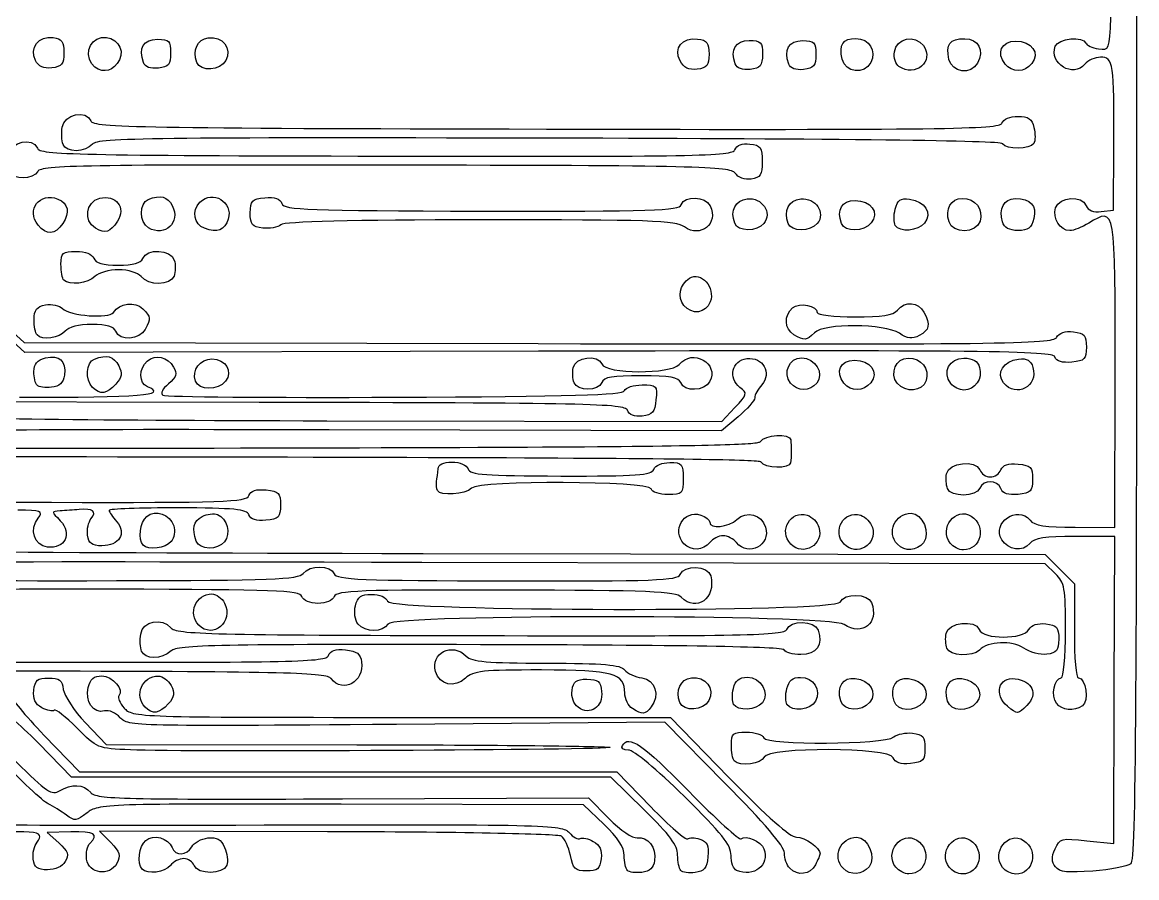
# Model space of a CAD drawing. Extents: x 25 to 242, y 39 to 365.
# Drawn here: x 170.3 to 222.9, y 252 to 292.4 of the extents above; entities that cross this region are included whole.
import ezdxf

# ---------------------------------------------------------------- set-up
doc = ezdxf.new("R2010")
doc.units = 0
doc.layers.add('Layer_1', color=7, linetype='CONTINUOUS')

msp = doc.modelspace()

# ---------------------------------------------------------------- linework, layer by layer
at = {"layer": 'Layer_1', "color": 7}
for points in [[(170.930267, 290.611953)], [(178.553511, 290.518063)], [(201.378055, 290.590733)], [(209.03315, 290.669453)], [(214.07652, 290.658733)], [(173.744399, 290.298383)], [(176.03718, 290.509033)], [(203.985874, 290.449583)], [(206.50756, 290.444583)], [(211.70879, 290.326623)], [(216.72678, 290.439563)], [(171.058473, 282.844903)], [(173.772754, 282.695163)], [(176.271803, 282.711063)], [(178.92121, 282.687863)], [(201.58228, 282.759023)], [(209.00038, 282.913923)], [(214.07779, 282.993113)], [(216.59948, 282.988133)], [(172.276604, 280.236973)], [(201.56105, 279.051143)], [(171.007686, 277.654163)], [(206.749373, 277.667243)], [(171.009914, 275.278213)], [(178.490945, 275.481043)], [(206.592994, 275.381623)], [(209.11469, 275.376703)], [(211.63636, 275.371683)], [(214.15805, 275.366693)], [(216.65683, 275.389783)], [(173.63374, 275.182043)], [(189.913827, 270.308613)], [(178.529915, 267.925763)], [(176.020157, 267.733883)], [(201.559594, 267.794593)], [(206.602969, 267.783843)], [(209.12465, 267.778843)], [(211.64634, 267.773863)], [(214.13455, 267.822843)], [(178.642183, 263.962973)], [(186.167673, 264.008833)], [(175.946302, 262.726673)], [(213.9813, 262.864373)], [(176.108403, 260.090783)], [(196.564248, 260.078483)], [(199.12922, 260.016023)], [(201.36478, 260.304623)], [(203.903138, 260.216313)], [(206.424826, 260.211293)], [(208.96388, 260.378723)], [(211.48557, 260.373723)], [(214.00725, 260.368723)], [(216.84354, 260.125363)], [(219.15432, 260.270073)], [(175.429636, 258.067363)], [(203.937276, 257.548473)], [(175.972455, 252.435663)], [(198.887396, 252.377063)], [(204.043728, 252.375093)], [(206.55527, 252.485613)], [(209.07696, 252.480623)], [(211.56517, 252.529613)], [(214.08686, 252.524613)], [(216.60855, 252.519613)]]:
    msp.add_lwpolyline(points, close=True, dxfattribs=at)
for points in [[(172.238304, 286.652513), (172.238346, 286.652393)], [(221.26619, 283.478743), (221.84542, 283.545843), (221.85922, 286.562333)], [(203.957006, 282.923843), (203.957006, 282.923963)], [(206.478691, 282.918843), (206.478691, 282.918963)], [(211.53849, 282.825663), (211.5388, 282.825663)], [(165.282455, 278.526123), (168.94114, 278.615823), (169.668871, 277.957283), (170.396605, 277.298743), (194.682187, 277.247143)], [(194.696028, 276.886283), (170.433832, 276.833183), (169.682881, 277.512743), (168.93193, 278.192283), (154.209819, 278.155583)], [(219.07568, 276.622423), (219.07568, 276.622673)], [(220.04001, 268.574853), (221.90722, 268.570853), (221.92052, 275.798633)], [(196.36843, 275.400963), (196.368433, 275.401183)], [(181.502119, 274.471213), (164.244375, 274.500913), (163.480805, 273.874983), (162.717235, 273.249043), (152.476059, 273.221043)], [(184.697072, 273.605093), (203.347864, 273.565493), (203.967131, 274.226573)], [(204.11483, 273.795013), (203.329398, 273.134593), (184.80557, 273.173993)], [(214.00481, 270.406823), (214.00478, 270.406453)], [(220.59124, 253.780893), (221.85735, 253.642483), (221.87995, 260.891213), (221.90255, 268.139933), (220.03701, 268.143933)], [(219.099, 266.383713), (218.61412, 266.853233), (189.177928, 266.915733)], [(189.240021, 267.342213), (218.61579, 267.290913), (219.30998, 266.597413), (220.00417, 265.903913), (219.99717, 263.683803)], [(188.217745, 259.603953), (200.922711, 259.604053), (203.670544, 256.777563)], [(173.292906, 259.350523), (174.267896, 258.320283), (186.116861, 258.309983)], [(203.47948, 256.518453), (200.652196, 259.375143), (187.978022, 259.272803)], [(171.345214, 258.754193), (173.009766, 257.028133), (185.698428, 257.027133), (198.387088, 257.026133), (199.994043, 255.379493)], [(199.682924, 255.239543), (198.102393, 256.786983), (185.368169, 256.787503), (172.633945, 256.788033), (171.086022, 258.371433)], [(185.43313, 255.757813), (197.04874, 255.802413), (198.010776, 254.830783)], [(197.781131, 254.557803), (196.820688, 255.479703), (185.366317, 255.504003)], [(184.725941, 254.207803), (173.965802, 254.234003), (174.488071, 253.695673)], [(172.611157, 254.192743), (171.485799, 254.164743), (172.031653, 253.675213)], [(201.409082, 252.371843), (201.409081, 252.372083)], [(219.10611, 252.544833), (219.10561, 252.544813)]]:
    msp.add_lwpolyline(points, dxfattribs=at)
for points in [[(222.9378, 294.627983), (222.9418, 259.955123), (222.8951, 252.885123), (222.66101, 252.695983)], [(221.1337, 291.163063), (221.64758, 291.089163), (221.66025, 291.120963), (221.72543, 292.649503)], [(170.930267, 290.611953), (170.629248, 291.192773), (171.092258, 291.795433), (171.763715, 291.696783)], [(171.763715, 291.696783), (172.177968, 291.635883), (172.276673, 291.496583), (172.275046, 290.974973)], [(173.744399, 290.298383), (173.213248, 290.698673), (173.412177, 291.600693), (174.051712, 291.691853)], [(174.051712, 291.691853), (174.696933, 291.783853), (175.182372, 291.181783), (174.898474, 290.641713)], [(176.03718, 290.509033), (175.787437, 291.182483), (176.04358, 291.613363), (176.692892, 291.611983)], [(176.692892, 291.611983), (177.250067, 291.610983), (177.320208, 291.538183), (177.31842, 290.964253)], [(178.553511, 290.518033), (178.339473, 291.095203), (178.578671, 291.606893), (179.097235, 291.681113)], [(179.097235, 291.681113), (179.758262, 291.775713), (180.225714, 291.171003), (179.92854, 290.605663)], [(201.378055, 290.590733), (201.061283, 291.201943), (201.469475, 291.711653), (202.204301, 291.622473)], [(202.204301, 291.622473), (202.653718, 291.567973), (202.747093, 291.445013), (202.745426, 290.910163)], [(209.03315, 290.669453), (208.86742, 291.355613), (209.06375, 291.651223), (209.68438, 291.649903)], [(209.68438, 291.649903), (210.30138, 291.648903), (210.6706, 291.058143), (210.38918, 290.522783)], [(211.50082, 291.024023), (211.59242, 291.673613), (212.47712, 291.859343), (212.8661, 291.310653)], [(214.07652, 290.658743), (213.90485, 291.369473), (214.11012, 291.640503), (214.81876, 291.639003)], [(214.81876, 291.639003), (215.47261, 291.638003), (215.75534, 291.093903), (215.41975, 290.483263)], [(219.09768, 291.279143), (219.23942, 291.654443), (220.41566, 291.780523), (220.53915, 291.433653)], [(203.985874, 290.449583), (203.736132, 291.123023), (203.992274, 291.553903), (204.641586, 291.552533)], [(204.641586, 291.552533), (205.198761, 291.551533), (205.268902, 291.478733), (205.267111, 290.904803)], [(206.50756, 290.444583), (206.257817, 291.118023), (206.51396, 291.548903), (207.163271, 291.547533)], [(207.163271, 291.547533), (207.720447, 291.546533), (207.790588, 291.473733), (207.788799, 290.899803)], [(212.8661, 291.310653), (213.39303, 290.567413), (212.50105, 289.808983), (211.70879, 290.326623)], [(216.72678, 290.439543), (216.29711, 290.973353), (216.55231, 291.527593), (217.22711, 291.526163)], [(217.22711, 291.526163), (217.98062, 291.524163), (218.39242, 290.954833), (217.99395, 290.465263)], [(220.4926, 290.433213), (219.94993, 289.766503), (218.79167, 290.468913), (219.09768, 291.279143)], [(220.53915, 291.433653), (220.57735, 291.326373), (220.84489, 291.204613), (221.1337, 291.163063)], [(171.709068, 290.262993), (171.322702, 290.218093), (171.077452, 290.327993), (170.930267, 290.611953)], [(172.275046, 290.974973), (172.273446, 290.433983), (172.181066, 290.317883), (171.709068, 290.262993)], [(174.898474, 290.641713), (174.623871, 290.119313), (174.163671, 289.982413), (173.744399, 290.298383)], [(177.31842, 290.964253), (177.31682, 290.418943), (177.22582, 290.307383), (176.737109, 290.250803)], [(179.92854, 290.605663), (179.678794, 290.130563), (178.719867, 290.069443), (178.553511, 290.518063)], [(202.179449, 290.198193), (201.777577, 290.151493), (201.547249, 290.264293), (201.378055, 290.590733)], [(202.745426, 290.910163), (202.743826, 290.369183), (202.651446, 290.253083), (202.179449, 290.198193)], [(205.267111, 290.904803), (205.265511, 290.359493), (205.174511, 290.247923), (204.6858, 290.191343)], [(207.788799, 290.899803), (207.787199, 290.354493), (207.696199, 290.242923), (207.207489, 290.186343)], [(210.38918, 290.522783), (210.07999, 289.934563), (209.18734, 290.031123), (209.03315, 290.669453)], [(211.70879, 290.326623), (211.55452, 290.427413), (211.46094, 290.741253), (211.50082, 291.024023)], [(215.41975, 290.483263), (215.11018, 289.919933), (214.22712, 290.035293), (214.07652, 290.658733)], [(221.2394, 290.765213), (220.97774, 290.765743), (220.64167, 290.616373), (220.4926, 290.433213)], [(221.85922, 286.562333), (221.87712, 290.496803), (221.83782, 290.763943), (221.2394, 290.765213)], [(176.737109, 290.250803), (176.367422, 290.208003), (176.114166, 290.301403), (176.03718, 290.509033)], [(204.6858, 290.191343), (204.316117, 290.148543), (204.06286, 290.241943), (203.985874, 290.449583)], [(207.207489, 290.186343), (206.837802, 290.143543), (206.584546, 290.236943), (206.50756, 290.444583)], [(217.99395, 290.465263), (217.64749, 290.039613), (217.05832, 290.027653), (216.72678, 290.439563)], [(172.194926, 287.460483), (172.281486, 288.072923), (173.345966, 288.305963), (173.549534, 287.757033)], [(216.57554, 287.651203), (216.64664, 287.839363), (216.9617, 287.973583), (217.33053, 287.972803)], [(217.33053, 287.972803), (217.82655, 287.971803), (217.99107, 287.857483), (218.09076, 287.444773)], [(172.238346, 286.652393), (172.175576, 286.821663), (172.156036, 287.185303), (172.194926, 287.460483)], [(173.549534, 287.757033), (173.662162, 287.453323), (175.838992, 287.414543), (195.064209, 287.373703)], [(195.064209, 287.373703), (213.88314, 287.333703), (216.46824, 287.366703), (216.57554, 287.651203)], [(218.09076, 287.444773), (218.16076, 287.155093), (218.15586, 286.815743), (218.07996, 286.690663)], [(169.669208, 286.173053), (169.755768, 286.785503), (170.820248, 287.018543), (171.023813, 286.469613)], [(195.181223, 286.942633), (176.512132, 286.982333), (173.85775, 286.947633), (173.62748, 286.665213)], [(216.60156, 286.681663), (216.51686, 286.823193), (209.14863, 286.912963), (195.181223, 286.942633)], [(171.023813, 286.469613), (171.136092, 286.166853), (172.8487, 286.128103), (187.495117, 286.096993)], [(173.62748, 286.665213), (173.294121, 286.255653), (172.388545, 286.247363), (172.238304, 286.652513)], [(187.495117, 286.096993), (202.141535, 286.065893), (203.854361, 286.097263), (203.968526, 286.399623)], [(203.968526, 286.399623), (204.051616, 286.619633), (204.297308, 286.712803), (204.674805, 286.667463)], [(204.674805, 286.667463), (205.183646, 286.606363), (205.253391, 286.506703), (205.251324, 285.843813)], [(218.07996, 286.690663), (217.90483, 286.401973), (216.77317, 286.395003), (216.60156, 286.681663)], [(205.251324, 285.843813), (205.249224, 285.207943), (205.168404, 285.078203), (204.735162, 285.016453)], [(171.046525, 285.376613), (170.821521, 284.967193), (169.863245, 284.958823), (169.712626, 285.365013)], [(187.473687, 285.671423), (173.279368, 285.694823), (171.200918, 285.657523), (171.046525, 285.376613)], [(203.972723, 285.293903), (203.746835, 285.612523), (202.237653, 285.647063), (187.473687, 285.671423)], [(204.735162, 285.016453), (204.434108, 284.973553), (204.1184, 285.088453), (203.972723, 285.293903)], [(171.058473, 282.844873), (170.476363, 283.555203), (171.133313, 284.412313), (171.997519, 284.070033)], [(173.967453, 284.105283), (174.733544, 284.300643), (175.22496, 283.666813), (174.80596, 283.023763)], [(176.263318, 284.049673), (176.840861, 284.275403), (177.170574, 284.191643), (177.392869, 283.762733)], [(178.704392, 283.916653), (179.295299, 284.519343), (180.286857, 283.929753), (180.03518, 283.125303)], [(201.433336, 283.803783), (201.601385, 284.248743), (202.562519, 284.208613), (202.792368, 283.747083)], [(219.11077, 283.649013), (219.28017, 284.190463), (220.37008, 284.266013), (220.56159, 283.749573)], [(171.997519, 284.070033), (172.486818, 283.876233), (172.573596, 283.432373), (172.222161, 282.921003)], [(173.772754, 282.695163), (173.182527, 283.048923), (173.305061, 283.936363), (173.967453, 284.105283)], [(176.271818, 282.711063), (175.832287, 282.964653), (175.82649, 283.878933), (176.263318, 284.049673)], [(177.392869, 283.762733), (177.806021, 282.965553), (177.053792, 282.259883), (176.271803, 282.711063)], [(178.92121, 282.687863), (178.409022, 282.884403), (178.299712, 283.503903), (178.704392, 283.916653)], [(181.077434, 283.416093), (181.079334, 283.988143), (181.158184, 284.070093), (181.764065, 284.128653)], [(181.764065, 284.128653), (182.235566, 284.174253), (182.487603, 284.089853), (182.573733, 283.857603)], [(182.573733, 283.857603), (182.68456, 283.558753), (183.757747, 283.518133), (192.005081, 283.500613)], [(192.005081, 283.500613), (200.083485, 283.483413), (201.327463, 283.523413), (201.433336, 283.803783)], [(202.792368, 283.747083), (203.207983, 282.912453), (202.345389, 282.208133), (201.58228, 282.759023)], [(203.957006, 282.923963), (203.73211, 283.530403), (203.979916, 284.012823), (204.55053, 284.079393)], [(204.55053, 284.079393), (205.245855, 284.160493), (205.745594, 283.422903), (205.336133, 282.919843)], [(206.478691, 282.918963), (206.253798, 283.525403), (206.501601, 284.007823), (207.072215, 284.074393)], [(207.072215, 284.074393), (207.76754, 284.155493), (208.26728, 283.417903), (207.857821, 282.914843)], [(209.00038, 282.913963), (208.75945, 283.563633), (209.01748, 284.003833), (209.63854, 284.002523)], [(209.63854, 284.002523), (210.39205, 284.000523), (210.80385, 283.431193), (210.40538, 282.941623)], [(211.5358, 283.593383), (211.6424, 284.023163), (211.78154, 284.119123), (212.21882, 284.064483)], [(212.21882, 284.064483), (212.93998, 283.974383), (213.30204, 283.397343), (212.92676, 282.936263)], [(214.07779, 282.993133), (213.89034, 283.605253), (214.16849, 284.100623), (214.69902, 284.099493)], [(214.69902, 284.099493), (215.31679, 284.098493), (215.71777, 283.590223), (215.54271, 283.030713)], [(216.59948, 282.988133), (216.41506, 283.590383), (216.68758, 284.096033), (217.1939, 284.091253)], [(217.1939, 284.091253), (217.94175, 284.084253), (218.24024, 283.767983), (218.08601, 283.146183)], [(220.56159, 283.749573), (220.64329, 283.529223), (220.88841, 283.435013), (221.26619, 283.478743)], [(221.92052, 275.798633), (221.93522, 283.748683), (221.94512, 283.693373), (220.68448, 282.934153)], [(181.665796, 282.698993), (181.164908, 282.758993), (181.075725, 282.867673), (181.077434, 283.416093)], [(211.5388, 282.825663), (211.4637, 282.951063), (211.4625, 283.296533), (211.5358, 283.593383)], [(219.78691, 282.580593), (219.31765, 282.581593), (218.95574, 283.153483), (219.11077, 283.649013)], [(172.222161, 282.921003), (171.841709, 282.367403), (171.469697, 282.343073), (171.058473, 282.844903)], [(174.80596, 283.023763), (174.45471, 282.484693), (174.238585, 282.415963), (173.772754, 282.695163)], [(180.03518, 283.125303), (179.868664, 282.593073), (179.522489, 282.457143), (178.92121, 282.687863)], [(182.524282, 282.855283), (182.376822, 282.730453), (181.990506, 282.660123), (181.665796, 282.698993)], [(191.954254, 283.088873), (185.867623, 283.084873), (182.702394, 283.006073), (182.524282, 282.855283)], [(201.58228, 282.758963), (201.176193, 283.052123), (199.935425, 283.094633), (191.954254, 283.088873)], [(205.336133, 282.919843), (205.010682, 282.520003), (204.10581, 282.522703), (203.957006, 282.923843)], [(207.857821, 282.914843), (207.532371, 282.515003), (206.627496, 282.517703), (206.478691, 282.918843)], [(210.40538, 282.941623), (210.05888, 282.515933), (209.15459, 282.498123), (209.00038, 282.913923)], [(212.92676, 282.936263), (212.61272, 282.550433), (211.74472, 282.481293), (211.53849, 282.825663)], [(215.54271, 283.030713), (215.35883, 282.442953), (214.25495, 282.414633), (214.07779, 282.993113)], [(217.33448, 282.585993), (216.92224, 282.586793), (216.68213, 282.718253), (216.59948, 282.988133)], [(218.08601, 283.146183), (217.97579, 282.701823), (217.81902, 282.584963), (217.33448, 282.585993)], [(220.68448, 282.934153), (220.36109, 282.739333), (219.95717, 282.580233), (219.78691, 282.580593)], [(172.138849, 280.991413), (172.140449, 281.541793), (172.210949, 281.601743), (172.853761, 281.600373)], [(172.853761, 281.600373), (173.293694, 281.599373), (173.612708, 281.474983), (173.68672, 281.275403)], [(175.998268, 281.270493), (176.179653, 281.750763), (177.336091, 281.688273), (177.488692, 281.189993)], [(173.68672, 281.275403), (173.77087, 281.048483), (174.115503, 280.951303), (174.841486, 280.949753)], [(174.841486, 280.949753), (175.567468, 280.947753), (175.912702, 281.043953), (175.998268, 281.270493)], [(177.488692, 281.189993), (177.556202, 280.969533), (177.551402, 280.630183), (177.478032, 280.435893)], [(172.276591, 280.236983), (172.199781, 280.316183), (172.137801, 280.655643), (172.138849, 280.991413)], [(174.859183, 280.734243), (174.419282, 280.735243), (173.917063, 280.590803), (173.743144, 280.413413)], [(175.919599, 280.408793), (175.771488, 280.592803), (175.313777, 280.733273), (174.859183, 280.734243)], [(201.816406, 280.327653), (202.358546, 280.675863), (203.056139, 279.891053), (202.80056, 279.220453)], [(173.743144, 280.413413), (173.420501, 280.084343), (172.52877, 279.977053), (172.276604, 280.236973)], [(177.478032, 280.435893), (177.309132, 279.988683), (176.272278, 279.970693), (175.919599, 280.408793)], [(201.56105, 279.051143), (201.236342, 279.454543), (201.351235, 280.028883), (201.816406, 280.327653)], [(170.869865, 278.383443), (170.871165, 278.840173), (170.989814, 278.991693), (171.409231, 279.072963)], [(171.409231, 279.072963), (171.704882, 279.130263), (172.068086, 279.052063), (172.216353, 278.899253)], [(174.614431, 278.722383), (174.889764, 279.160223), (175.647571, 279.253333), (175.997786, 278.892353)], [(202.80056, 279.220453), (202.591195, 278.671123), (201.938678, 278.581993), (201.56105, 279.051143)], [(206.690701, 278.934313), (207.015887, 279.209613), (207.856921, 279.048013), (207.855871, 278.710443)], [(211.63878, 278.824653), (212.00467, 279.274193), (212.63413, 279.225863), (212.89193, 278.728453)], [(172.216353, 278.899253), (172.554951, 278.550243), (174.419695, 278.412713), (174.614431, 278.722383)], [(175.997786, 278.892353), (176.394847, 278.483073), (176.398106, 278.455823), (176.114563, 277.916413)], [(206.749371, 277.667243), (206.3035, 277.934963), (206.273578, 278.581193), (206.690701, 278.934313)], [(207.855871, 278.710443), (207.855606, 278.599923), (208.64745, 278.507813), (209.61571, 278.505753)], [(209.61571, 278.505753), (210.9242, 278.502753), (211.44359, 278.584853), (211.63878, 278.824653)], [(212.89193, 278.728453), (213.20585, 278.122783), (213.16046, 277.896423), (212.67166, 277.629703)], [(171.007686, 277.654143), (170.930876, 277.733343), (170.868862, 278.061493), (170.869865, 278.383443)], [(173.604236, 278.151403), (172.969493, 278.152403), (172.505411, 278.035173), (172.339136, 277.830883)], [(174.726675, 277.825813), (174.643245, 278.050783), (174.301484, 278.149913), (173.604236, 278.151403)], [(176.114563, 277.916413), (175.853879, 277.420503), (174.90007, 277.358223), (174.726675, 277.825813)], [(211.73374, 277.731843), (211.04647, 278.196013), (208.166277, 278.213113), (207.7178, 277.755643)], [(172.339136, 277.830883), (172.071259, 277.501773), (171.259993, 277.394093), (171.007686, 277.654163)], [(194.682187, 277.247143), (216.61207, 277.200543), (218.98593, 277.228543), (219.15491, 277.536083)], [(207.7178, 277.755643), (207.3494, 277.379893), (207.243942, 277.370263), (206.749373, 277.667243)], [(212.67166, 277.629703), (212.33389, 277.445373), (212.12408, 277.468223), (211.73374, 277.731843)], [(219.15491, 277.536083), (219.27599, 277.756413), (219.55813, 277.850883), (219.95422, 277.803713)], [(219.95422, 277.803713), (220.47886, 277.741213), (220.5661, 277.638393), (220.56438, 277.084433)], [(219.07568, 276.622673), (218.973, 276.899533), (215.90396, 276.932713), (194.696028, 276.886283)], [(201.33383, 276.265073), (201.96228, 277.037183), (203.246833, 276.308773), (202.774018, 275.448453)], [(220.56438, 277.084433), (220.56238, 276.512373), (220.48368, 276.430433), (219.87774, 276.371863)], [(170.862203, 275.930733), (170.863303, 276.286713), (171.018595, 276.468863), (171.404932, 276.567383)], [(171.404932, 276.567383), (172.065253, 276.735783), (172.393799, 276.438413), (172.297919, 275.759133)], [(173.633742, 275.182043), (173.274623, 275.552203), (173.325902, 276.362933), (173.718132, 276.516243)], [(173.718132, 276.516243), (174.305287, 276.745733), (174.626563, 276.655953), (174.865079, 276.195733)], [(176.218581, 275.209263), (175.817261, 275.368213), (175.813536, 276.078013), (176.212281, 276.415563)], [(176.212281, 276.415563), (176.611445, 276.753483), (177.169234, 276.629683), (177.459842, 276.138673)], [(178.490945, 275.481083), (178.303987, 275.985223), (178.708448, 276.528663), (179.269743, 276.527463)], [(179.269743, 276.527463), (179.915625, 276.526463), (180.281483, 275.921423), (179.911482, 275.466843)], [(196.326473, 276.101533), (196.422693, 276.612693), (197.504371, 276.761113), (197.680092, 276.287273)], [(204.202706, 275.178183), (203.623194, 275.616993), (203.822089, 276.456823), (204.524876, 276.538553)], [(204.524876, 276.538553), (205.288302, 276.627353), (205.729053, 275.861053), (205.234869, 275.304173)], [(206.592994, 275.381683), (206.209766, 275.857793), (206.527524, 276.577223), (207.120467, 276.575963)], [(207.120467, 276.575963), (207.757534, 276.574963), (208.201952, 275.827303), (207.834308, 275.375623)], [(209.11469, 275.376683), (208.68502, 275.910483), (208.94022, 276.464733), (209.61503, 276.463293)], [(209.61503, 276.463293), (210.36853, 276.461293), (210.78034, 275.891973), (210.38186, 275.402403)], [(211.63636, 275.371683), (211.26, 275.839273), (211.57036, 276.567223), (212.1455, 276.566003)], [(212.1455, 276.566003), (212.77071, 276.565003), (213.17342, 276.059483), (212.99751, 275.497203)], [(214.15805, 275.366683), (213.7405, 275.885443), (214.09515, 276.562223), (214.78383, 276.560753)], [(214.78383, 276.560753), (215.20607, 276.559963), (215.42632, 276.427583), (215.52114, 276.117923)], [(216.65683, 275.389783), (216.28661, 275.849753), (216.64883, 276.427683), (217.36108, 276.513943)], [(217.36108, 276.513943), (217.75718, 276.561943), (217.93678, 276.458843), (218.039, 276.125103)], [(219.87774, 276.371863), (219.42271, 276.327863), (219.15374, 276.411863), (219.07568, 276.622423)], [(171.009914, 275.278243), (170.927814, 275.362843), (170.861348, 275.656483), (170.862203, 275.930733)], [(174.865079, 276.195733), (175.05087, 275.837263), (175.023983, 275.663023), (174.732147, 275.334153)], [(177.459842, 276.138673), (177.647593, 275.821443), (177.600931, 275.671933), (177.2127, 275.346773)], [(196.368433, 275.401183), (196.305033, 275.572153), (196.286143, 275.887313), (196.326473, 276.101533)], [(197.680092, 276.287273), (197.856951, 275.810363), (200.948434, 275.791583), (201.33383, 276.265073)], [(215.52114, 276.117923), (215.68064, 275.597093), (215.30057, 275.051403), (214.77913, 275.052513)], [(218.039, 276.125103), (218.31101, 275.236813), (217.23903, 274.666503), (216.65683, 275.389783)], [(171.69259, 275.187013), (171.399209, 275.152613), (171.092007, 275.194013), (171.009914, 275.278213)], [(172.297919, 275.759133), (172.246979, 275.398213), (172.070457, 275.231373), (171.69259, 275.187013)], [(174.732147, 275.334153), (174.310576, 274.859103), (173.990105, 274.814713), (173.63374, 275.182043)], [(177.2127, 275.346773), (176.929799, 275.109833), (176.822326, 274.889743), (176.949849, 274.808503)], [(179.911482, 275.466843), (179.54931, 275.021883), (178.65792, 275.030813), (178.490945, 275.481043)], [(197.682759, 275.410963), (197.526967, 274.998453), (196.520559, 274.990953), (196.36843, 275.400963)], [(199.545955, 275.730203), (198.192051, 275.733203), (197.777596, 275.662103), (197.682759, 275.410963)], [(198.752466, 275.029633), (198.808376, 275.177643), (199.180964, 275.298053), (199.580442, 275.297203)], [(201.407134, 275.403053), (201.313864, 275.654553), (200.899862, 275.727323), (199.545955, 275.730203)], [(199.580442, 275.297203), (200.273296, 275.295203), (200.303631, 275.263403), (200.238734, 274.595543)], [(202.774018, 275.448453), (202.523272, 274.992183), (201.571227, 274.960563), (201.407134, 275.403053)], [(205.234869, 275.304173), (205.051651, 275.097713), (204.901407, 274.822273), (204.900999, 274.692103)], [(207.834308, 275.375623), (207.510947, 274.978343), (206.915312, 274.981253), (206.592994, 275.381623)], [(210.38186, 275.402403), (210.03541, 274.976753), (209.44623, 274.964793), (209.11469, 275.376703)], [(212.99751, 275.497203), (212.83477, 274.977053), (212.01487, 274.901453), (211.63636, 275.371683)], [(214.77913, 275.052513), (214.57628, 275.053043), (214.29679, 275.194323), (214.15805, 275.366693)], [(170.186952, 274.713223), (175.914681, 274.701023), (177.228834, 274.809123), (176.218581, 275.209263)], [(176.949849, 274.808503), (177.068502, 274.732903), (181.999761, 274.691183), (187.908201, 274.715803)], [(187.908201, 274.715803), (196.259242, 274.750603), (198.673443, 274.820433), (198.752466, 275.029633)], [(203.967131, 274.226573), (204.554581, 274.853693), (204.566685, 274.902583), (204.202706, 275.178183)], [(198.885991, 274.101393), (198.772527, 274.407353), (197.027811, 274.444473), (181.502119, 274.471213)], [(200.238734, 274.595543), (200.182004, 274.011773), (200.074433, 273.884283), (199.591404, 273.828363)], [(204.900999, 274.692103), (204.90047, 274.561933), (204.546818, 274.158243), (204.11483, 273.795013)], [(165.917075, 273.860453), (166.001675, 273.719243), (172.489885, 273.631023), (184.697072, 273.605093)], [(199.591404, 273.828363), (199.21228, 273.784463), (198.968533, 273.878863), (198.885991, 274.101393)], [(184.80557, 273.173993), (168.596306, 273.208393), (166.248925, 273.172993), (166.019135, 272.890703)], [(157.716995, 272.292153), (197.313482, 272.322553), (205.02651, 272.376153), (205.168006, 272.621903)], [(205.168006, 272.621903), (205.361914, 272.958613), (206.563985, 273.021673), (206.602524, 272.697103)], [(206.602524, 272.697103), (206.616624, 272.578563), (206.627664, 272.336143), (206.627104, 272.158383)], [(206.627104, 272.158383), (206.626575, 271.980623), (206.613984, 271.738253), (206.599154, 271.619783)], [(205.185673, 271.658283), (205.071381, 271.849123), (189.762174, 271.908763), (141.553579, 271.906173)], [(189.944513, 271.332053), (189.962243, 271.542293), (190.194338, 271.654713), (190.608805, 271.653833)], [(190.608805, 271.653833), (190.98119, 271.653043), (191.295653, 271.518113), (191.365773, 271.329033)], [(200.133522, 271.310403), (200.204822, 271.499183), (200.520118, 271.632783), (200.892502, 271.631993)], [(200.892502, 271.631993), (201.480428, 271.630993), (201.529338, 271.572493), (201.52717, 270.876513)], [(206.599154, 271.619783), (206.561564, 271.319193), (205.369297, 271.351693), (205.185673, 271.658283)], [(213.96278, 271.106803), (214.06058, 271.626663), (215.34626, 271.778423), (215.52687, 271.291433)], [(216.5297, 271.289303), (216.6173, 271.521183), (216.86986, 271.604483), (217.34106, 271.556903)], [(189.876503, 270.739663), (189.898913, 270.887753), (189.929513, 271.154323), (189.944513, 271.332053)], [(191.365773, 271.329033), (191.46694, 271.056223), (192.153233, 271.004163), (195.74864, 270.996523)], [(195.74864, 270.996523), (199.344045, 270.988523), (200.030652, 271.038023), (200.133522, 271.310403)], [(214.00478, 270.406453), (213.94138, 270.577423), (213.92248, 270.892583), (213.96278, 271.106803)], [(215.52687, 271.291433), (215.59567, 271.105953), (215.82082, 270.953843), (216.02724, 270.953403)], [(216.02724, 270.953403), (216.23366, 270.952873), (216.45978, 271.104123), (216.5297, 271.289303)], [(217.34106, 271.556903), (217.94658, 271.495803), (218.02502, 271.413493), (218.02324, 270.841433)], [(189.913833, 270.308653), (189.870903, 270.397653), (189.854103, 270.591583), (189.876503, 270.739663)], [(200.005503, 270.384493), (199.882178, 270.767783), (191.901212, 270.800293), (191.527408, 270.418993)], [(201.52717, 270.876513), (201.52507, 270.161803), (201.48729, 270.122473), (200.806836, 270.123913)], [(216.52693, 270.399923), (216.36762, 270.829523), (215.68961, 270.840313), (215.52929, 270.415823)], [(218.02324, 270.841433), (218.02124, 270.269383), (217.94254, 270.187433), (217.3366, 270.128873)], [(171.686769, 269.754093), (179.835851, 269.736793), (180.89924, 269.772993), (181.0119, 270.071243)], [(181.0119, 270.071243), (181.09948, 270.303133), (181.352035, 270.386433), (181.823247, 270.338853)], [(181.823247, 270.338853), (182.428757, 270.277753), (182.507208, 270.195433), (182.505422, 269.623383)], [(191.527408, 270.418993), (191.237709, 270.123513), (190.042605, 270.041763), (189.913827, 270.308613)], [(200.806836, 270.123913), (200.411948, 270.124713), (200.051348, 270.242023), (200.005503, 270.384493)], [(215.52929, 270.415823), (215.37105, 269.996863), (214.15947, 269.989433), (214.00481, 270.406823)], [(217.3366, 270.128873), (216.86511, 270.083273), (216.61306, 270.167673), (216.52693, 270.399923)], [(162.236585, 269.463763), (162.449125, 269.724893), (163.935595, 269.770553), (171.686769, 269.754093)], [(173.566485, 268.988643), (173.844366, 269.330053), (173.655985, 269.470853), (172.99585, 269.415153)], [(177.655957, 269.491943), (175.873197, 269.496943), (174.414395, 269.442743), (174.414176, 269.372073)], [(181.01576, 269.163973), (180.9183, 269.426793), (180.323658, 269.484833), (177.655957, 269.491943)], [(182.505422, 269.623383), (182.503522, 269.051323), (182.424682, 268.969373), (181.818794, 268.910813)], [(214.13455, 267.822843), (213.57847, 268.513693), (214.40168, 269.571373), (215.12832, 269.099673)], [(216.56599, 267.989703), (216.08267, 268.785343), (217.31954, 269.638933), (217.90386, 268.912993)], [(171.06041, 269.013103), (171.316201, 269.327363), (171.184537, 269.378043), (170.106317, 269.380333)], [(171.505217, 267.640723), (170.870656, 267.717223), (170.624313, 268.477313), (171.06041, 269.013103)], [(172.102543, 269.349153), (171.683578, 269.323153), (171.683588, 269.321653), (172.105943, 268.886353)], [(172.99585, 269.415153), (172.735733, 269.393153), (172.333744, 269.363553), (172.102543, 269.349153)], [(173.396215, 268.200203), (173.359305, 268.473443), (173.435925, 268.828243), (173.566485, 268.988643)], [(174.414176, 269.372073), (174.413956, 269.301373), (174.574714, 269.060233), (174.771419, 268.836163)], [(176.020157, 267.733883), (175.771229, 267.990463), (175.875247, 268.823583), (176.189416, 269.089553)], [(176.189416, 269.089553), (176.593012, 269.431223), (177.299968, 269.183953), (177.465573, 268.643133)], [(178.529915, 267.925723), (178.310406, 268.517643), (178.392467, 268.855803), (178.811035, 269.084213)], [(178.811035, 269.084213), (179.034198, 269.205983), (179.361704, 269.248223), (179.538824, 269.178113)], [(179.538824, 269.178113), (179.985324, 269.001263), (180.170914, 268.270943), (179.864891, 267.894963)], [(181.818794, 268.910813), (181.361539, 268.866613), (181.094857, 268.950713), (181.01576, 269.163973)], [(201.559594, 267.794543), (200.96393, 268.408523), (201.551594, 269.416093), (202.352286, 269.153573)], [(202.352286, 269.153573), (202.58875, 269.076073), (202.781936, 268.922173), (202.781592, 268.811663)], [(202.781592, 268.811663), (202.780492, 268.484913), (203.662908, 268.580533), (204.063805, 268.950603)], [(204.063805, 268.950603), (204.520886, 269.372543), (205.231861, 269.179413), (205.414267, 268.583763)], [(206.602969, 267.783843), (206.012011, 268.392973), (206.593369, 269.405943), (207.384924, 269.146393)], [(207.384924, 269.146393), (207.615479, 269.070793), (207.863441, 268.815213), (207.935955, 268.578423)], [(209.12465, 267.778843), (208.5337, 268.387973), (209.11465, 269.400933), (209.90661, 269.141393)], [(209.90661, 269.141393), (210.13716, 269.065793), (210.38513, 268.810203), (210.45764, 268.573413)], [(211.64634, 267.773843), (211.11582, 268.320673), (211.51714, 269.239283), (212.28583, 269.237643)], [(212.28583, 269.237643), (212.82347, 269.236643), (213.22514, 268.277913), (212.87055, 267.842263)], [(215.12832, 269.099673), (215.85443, 268.628333), (215.59172, 267.506903), (214.75562, 267.508673)], [(172.105943, 268.886353), (172.687259, 268.287153), (172.327661, 267.541523), (171.505217, 267.640723)], [(174.771419, 268.836163), (175.253535, 268.286973), (174.891156, 267.700363), (174.070852, 267.702103)], [(177.465573, 268.643133), (177.538083, 268.406343), (177.483013, 268.072063), (177.343203, 267.900283)], [(205.414267, 268.583763), (205.675863, 267.729503), (204.599528, 267.158103), (204.039455, 267.853913)], [(207.935955, 268.578423), (208.184912, 267.765433), (207.193926, 267.174713), (206.602969, 267.783843)], [(210.45764, 268.573413), (210.7066, 267.760423), (209.71561, 267.169713), (209.12465, 267.778843)], [(217.90386, 268.912993), (218.10974, 268.657203), (218.61079, 268.577893), (220.04001, 268.574853)], [(174.070852, 267.702103), (173.596486, 267.703103), (173.448621, 267.812283), (173.396215, 268.200203)], [(177.343203, 267.900283), (177.082155, 267.579553), (176.269082, 267.477293), (176.020157, 267.733883)], [(179.864891, 267.894963), (179.526336, 267.479023), (178.688419, 267.498353), (178.529915, 267.925763)], [(203.410043, 268.178443), (203.207192, 268.178973), (202.923048, 268.034043), (202.778612, 267.856593)], [(204.039455, 267.853913), (203.89613, 268.031973), (203.612891, 268.178013), (203.410043, 268.178443)], [(217.90044, 267.814873), (217.56212, 267.399233), (216.86958, 267.489973), (216.56599, 267.989703)], [(220.03701, 268.143933), (218.6093, 268.146933), (218.10787, 268.069733), (217.90044, 267.814873)], [(159.584475, 267.632873), (159.786355, 267.460203), (168.043337, 267.379273), (189.240021, 267.342213)], [(202.778612, 267.856593), (202.462398, 267.468093), (201.903883, 267.439663), (201.559594, 267.794593)], [(212.87055, 267.842263), (212.54969, 267.448073), (211.9926, 267.416933), (211.64634, 267.773863)], [(214.75562, 267.508673), (214.55277, 267.509203), (214.27328, 267.650483), (214.13455, 267.822843)], [(189.177928, 266.915733), (163.206285, 266.970933), (159.727385, 266.940233), (159.619775, 266.655333)], [(165.927705, 266.414253), (166.173615, 266.067393), (166.841575, 266.040353), (174.764328, 266.056583)], [(174.764328, 266.056583), (182.051876, 266.071483), (183.370006, 266.121783), (183.569229, 266.392073)], [(183.569229, 266.392073), (183.87422, 266.805933), (184.891722, 266.800483), (185.046109, 266.384073)], [(185.046109, 266.384073), (185.149842, 266.104353), (186.25385, 266.058313), (193.211507, 266.043533)], [(193.211507, 266.043533), (200.169161, 266.028733), (201.273442, 266.070133), (201.378918, 266.349383)], [(201.378918, 266.349383), (201.556795, 266.820363), (202.700928, 266.768883), (202.822917, 266.284383)], [(219.57698, 263.689383), (219.58298, 265.736363), (219.54518, 265.951723), (219.099, 266.383713)], [(202.822917, 266.284383), (203.087807, 265.232353), (202.142141, 264.542663), (201.434659, 265.271903)], [(174.717793, 265.651863), (167.199765, 265.667863), (166.025655, 265.627163), (165.919965, 265.347353)], [(183.513612, 265.309973), (183.409669, 265.590263), (182.235825, 265.635883), (174.717793, 265.651863)], [(178.642183, 263.962973), (178.116046, 264.505293), (178.511823, 265.428413), (179.26978, 265.426803)], [(179.26978, 265.426803), (179.473753, 265.426273), (179.741252, 265.231883), (179.864222, 264.994613)], [(184.277172, 264.985153), (183.898926, 264.985953), (183.584107, 265.119883), (183.513612, 265.309973)], [(185.042749, 265.306723), (184.971069, 265.116933), (184.65542, 264.984353), (184.277172, 264.985153)], [(193.142585, 265.612723), (186.245, 265.627323), (185.148201, 265.585923), (185.042749, 265.306723)], [(186.043559, 264.870993), (186.149762, 265.299163), (186.309971, 265.411893), (186.810803, 265.410833)], [(186.810803, 265.410833), (187.182003, 265.410033), (187.49385, 265.274563), (187.564787, 265.083273)], [(201.434659, 265.271903), (201.1664, 265.548413), (199.953836, 265.598253), (193.142585, 265.612723)], [(208.9425, 265.047373), (209.10511, 265.477933), (210.25556, 265.456483), (210.41747, 265.019873)], [(179.864222, 264.994613), (180.315535, 264.123803), (179.30983, 263.274783), (178.642183, 263.962973)], [(186.167673, 264.008873), (186.019505, 264.192953), (185.966576, 264.560603), (186.043559, 264.870993)], [(187.564787, 265.083273), (187.744955, 264.597443), (208.75924, 264.562143), (208.9425, 265.047373)], [(210.41747, 265.019873), (210.77933, 264.044103), (209.99548, 263.419063), (209.12393, 263.988413)], [(175.902884, 263.534733), (175.989104, 264.144773), (176.920857, 264.335973), (177.330054, 263.827603)], [(209.12393, 263.988413), (208.40001, 264.461313), (187.840936, 264.480263), (187.581549, 264.008313)], [(213.93927, 263.564783), (214.03707, 264.084643), (215.32275, 264.236403), (215.50336, 263.749413)], [(177.330054, 263.827603), (177.568592, 263.531253), (179.241936, 263.489443), (191.945846, 263.462463)], [(187.581549, 264.008313), (187.353629, 263.593573), (186.501696, 263.593943), (186.167673, 264.008833)], [(191.945846, 263.462463), (204.504363, 263.435763), (206.307461, 263.472463), (206.414226, 263.754923)], [(206.414226, 263.754923), (206.582416, 264.200253), (207.728512, 264.174353), (207.896478, 263.721423)], [(207.896478, 263.721423), (208.152319, 263.031523), (207.820608, 262.566873), (207.073383, 262.568463)], [(215.50336, 263.749413), (215.67974, 263.273743), (217.5898, 263.272913), (217.85111, 263.748413)], [(217.85111, 263.748413), (217.97218, 263.968753), (218.25432, 264.063213), (218.65042, 264.016053)], [(218.65042, 264.016053), (219.17505, 263.953553), (219.2623, 263.850733), (219.26057, 263.296763)], [(219.37406, 261.464993), (219.48262, 261.464763), (219.57313, 262.456993), (219.57698, 263.689383)], [(219.99717, 263.683803), (219.99317, 262.376123), (220.07497, 261.463523), (220.19637, 261.463263)], [(175.946304, 262.726653), (175.883534, 262.895923), (175.863994, 263.259563), (175.902884, 263.534733)], [(189.829274, 261.763563), (189.562376, 262.635143), (190.623413, 263.169143), (191.279135, 262.493253)], [(213.98127, 262.864433), (213.91787, 263.035403), (213.89897, 263.350563), (213.93927, 263.564783)], [(217.60444, 262.871473), (217.0515, 263.244903), (215.91843, 263.195563), (215.51131, 262.780273)], [(219.26057, 263.296763), (219.25857, 262.755193), (219.16677, 262.639703), (218.69259, 262.584593)], [(177.336348, 262.740173), (176.893047, 262.330953), (176.095921, 262.323203), (175.946302, 262.726673)], [(191.957925, 263.034623), (179.552795, 263.059723), (177.640738, 263.021123), (177.336348, 262.740173)], [(184.770917, 262.521613), (184.858497, 262.753493), (185.111052, 262.836793), (185.582265, 262.789213)], [(185.582265, 262.789213), (186.112442, 262.735713), (186.281564, 262.608303), (186.333573, 262.223333)], [(206.299442, 262.787893), (206.253112, 262.931893), (201.387897, 263.015593), (191.957925, 263.034623)], [(207.073383, 262.568463), (206.686281, 262.569263), (206.338008, 262.668063), (206.299442, 262.787893)], [(215.51131, 262.780273), (215.18198, 262.444363), (214.11533, 262.503023), (213.9813, 262.864373)], [(218.69259, 262.584593), (218.3813, 262.548393), (217.89164, 262.677493), (217.60444, 262.871473)], [(157.085325, 262.566653), (157.190255, 262.283713), (158.923485, 262.239553), (170.924515, 262.214063)], [(170.924515, 262.214063), (183.174572, 262.188063), (184.657374, 262.221063), (184.770917, 262.521613)], [(186.333573, 262.223333), (186.462028, 261.272523), (185.465946, 260.722813), (184.896512, 261.430253)], [(191.279135, 262.493253), (191.532961, 262.231623), (192.257594, 262.167973), (195.04994, 262.162043)], [(195.04994, 262.162043), (197.802808, 262.156043), (198.557492, 262.091443), (198.756819, 261.843763)], [(170.919924, 261.783143), (158.921785, 261.808643), (157.188655, 261.771843), (157.081965, 261.489343)], [(184.896512, 261.430253), (184.669743, 261.711983), (182.855556, 261.757783), (170.919924, 261.783143)], [(191.238178, 261.450463), (190.72564, 260.977573), (190.022089, 261.133923), (189.829274, 261.763563)], [(194.82469, 261.839323), (192.053343, 261.845323), (191.614452, 261.797623), (191.238178, 261.450463)], [(198.763767, 260.752123), (198.766667, 261.685963), (198.237291, 261.832073), (194.82469, 261.839323)], [(198.756819, 261.843763), (198.894473, 261.672743), (199.260136, 261.502293), (199.569402, 261.464973)], [(170.855234, 260.883173), (170.911254, 261.366823), (171.024964, 261.460853), (171.552585, 261.459723)], [(171.552585, 261.459723), (172.066507, 261.458723), (172.195475, 261.358823), (172.250461, 260.919583)], [(173.423036, 261.020983), (173.520626, 261.414443), (173.697546, 261.561853), (174.07122, 261.561063)], [(174.07122, 261.561063), (174.571111, 261.560063), (175.138462, 260.892113), (174.871111, 260.619423)], [(176.108403, 260.090783), (175.582266, 260.633103), (175.978043, 261.556223), (176.736, 261.554613)], [(176.736, 261.554613), (176.939973, 261.554083), (177.211658, 261.351623), (177.339742, 261.104473)], [(177.339742, 261.104473), (177.525533, 260.746003), (177.498646, 260.571763), (177.20681, 260.242893)], [(196.275038, 260.878743), (196.334868, 261.303553), (196.470866, 261.404923), (196.979594, 261.403843)], [(196.979594, 261.403843), (197.507215, 261.402843), (197.620341, 261.308243), (197.673342, 260.824323)], [(199.569402, 261.464973), (200.202745, 261.388573), (200.448602, 260.627943), (200.012965, 260.092723)], [(201.36478, 260.304593), (201.15074, 260.881763), (201.38994, 261.393443), (201.908501, 261.467673)], [(201.908501, 261.467673), (202.569528, 261.562273), (203.036983, 260.957563), (202.739806, 260.392223)], [(203.897092, 260.970433), (203.990982, 261.348973), (204.171769, 261.496263), (204.541543, 261.495473)], [(204.541543, 261.495473), (205.188444, 261.494473), (205.636627, 260.751023), (205.265538, 260.295113)], [(206.41878, 260.965423), (206.51241, 261.342893), (206.693643, 261.491253), (207.060186, 261.490473)], [(207.060186, 261.490473), (207.684449, 261.489473), (208.056289, 260.901503), (207.773391, 260.363333)], [(208.96388, 260.378753), (208.75901, 261.047773), (209.05978, 261.516593), (209.64642, 261.442773)], [(209.64642, 261.442773), (210.35069, 261.354173), (210.70612, 260.772683), (210.33484, 260.316523)], [(211.48557, 260.373753), (211.2807, 261.042763), (211.58147, 261.511603), (212.16811, 261.437773)], [(212.16811, 261.437773), (212.87237, 261.349173), (213.2278, 260.767683), (212.85653, 260.311523)], [(214.00725, 260.368753), (213.80239, 261.037753), (214.10315, 261.506593), (214.68979, 261.432773)], [(214.68979, 261.432773), (215.39406, 261.344173), (215.74949, 260.762673), (215.37821, 260.306523)], [(216.84354, 260.125333), (216.18155, 260.677793), (216.41552, 261.525983), (217.20268, 261.427253)], [(217.20268, 261.427253), (218.02603, 261.323983), (218.29632, 260.713313), (217.76056, 260.166863)], [(219.1544, 260.270053), (218.88626, 260.603173), (219.04482, 261.465693), (219.37406, 261.464993)], [(220.19637, 261.463263), (220.55079, 261.462473), (220.70696, 260.359923), (220.38233, 260.150243)], [(169.820116, 260.622493), (169.743416, 260.544293), (170.429713, 259.703533), (171.345214, 258.754193)], [(171.238403, 260.056913), (170.916474, 260.234553), (170.80736, 260.469843), (170.855234, 260.883173)], [(172.250461, 260.919583), (172.287561, 260.623243), (172.756664, 259.917163), (173.292906, 259.350523)], [(174.200437, 259.906443), (173.67888, 259.767823), (173.26086, 260.367123), (173.423036, 261.020983)], [(174.871111, 260.619423), (174.798601, 260.545523), (174.913321, 260.286713), (175.126029, 260.044403)], [(196.564248, 260.078483), (196.344128, 260.244373), (196.230125, 260.559823), (196.275038, 260.878743)], [(197.673342, 260.824323), (197.753562, 260.091873), (197.115682, 259.662903), (196.564248, 260.078483)], [(199.12922, 260.015983), (198.927337, 260.137203), (198.762883, 260.468463), (198.763767, 260.752123)], [(203.903192, 260.216293), (203.828092, 260.341683), (203.825372, 260.681053), (203.897092, 260.970433)], [(206.42488, 260.211293), (206.34978, 260.336683), (206.34706, 260.676043), (206.41878, 260.965423)], [(171.816116, 259.938693), (171.745926, 259.867093), (171.485958, 259.920293), (171.238403, 260.056913)], [(172.898751, 259.101423), (172.373487, 259.633503), (171.886302, 260.010283), (171.816116, 259.938693)], [(175.126029, 260.044403), (175.507752, 259.609573), (175.677942, 259.603843), (188.217745, 259.603953)], [(177.20681, 260.242893), (176.785239, 259.767843), (176.464768, 259.723463), (176.108403, 260.090783)], [(200.012965, 260.092723), (199.716981, 259.729083), (199.620937, 259.720743), (199.12922, 260.016023)], [(202.739806, 260.392223), (202.49006, 259.917113), (201.531134, 259.856003), (201.36478, 260.304623)], [(205.265538, 260.295113), (204.972568, 259.935163), (204.101671, 259.884783), (203.903138, 260.216313)], [(207.773391, 260.363333), (207.554576, 259.947063), (206.644515, 259.844453), (206.424826, 260.211293)], [(210.33484, 260.316523), (209.95122, 259.845223), (209.11565, 259.883143), (208.96388, 260.378723)], [(212.85653, 260.311523), (212.4729, 259.840213), (211.63734, 259.878143), (211.48557, 260.373723)], [(215.37821, 260.306523), (214.99458, 259.835213), (214.15903, 259.873133), (214.00725, 260.368723)], [(217.76056, 260.166863), (217.33464, 259.732453), (217.31536, 259.731583), (216.84354, 260.125363)], [(220.38233, 260.150243), (219.94587, 259.868323), (219.43779, 259.917893), (219.15432, 260.270073)], [(171.086022, 258.371433), (170.108995, 259.370853), (169.397364, 259.932333), (169.156519, 259.893823)], [(174.93754, 259.587723), (174.73607, 259.817223), (174.404376, 259.960653), (174.200437, 259.906443)], [(187.978022, 259.272803), (175.632712, 259.173103), (175.294341, 259.181303), (174.93754, 259.587723)], [(175.429636, 258.067353), (173.876606, 258.133053), (173.839943, 258.148053), (172.898751, 259.101423)], [(198.650977, 258.276873), (198.959709, 258.785783), (199.586237, 258.353773), (201.790402, 256.112273)], [(203.799531, 258.302893), (203.801131, 258.853273), (203.871621, 258.913233), (204.514443, 258.911863)], [(204.514443, 258.911863), (204.906601, 258.911063), (205.272411, 258.789043), (205.327357, 258.640803)], [(205.327357, 258.640803), (205.46136, 258.279253), (211.03538, 258.312933), (211.46649, 258.677903)], [(211.46649, 258.677903), (211.62873, 258.815243), (212.02713, 258.895803), (212.35183, 258.856923)], [(212.35183, 258.856923), (212.85273, 258.796923), (212.94191, 258.688263), (212.9402, 258.139843)], [(198.076593, 258.185483), (198.196061, 258.062343), (178.034649, 257.957183), (175.429636, 258.067363)], [(186.116861, 258.309983), (192.633794, 258.303983), (198.015671, 258.248283), (198.076593, 258.185483)], [(198.93537, 258.060803), (198.707154, 258.061323), (198.579175, 258.158503), (198.650977, 258.276873)], [(201.567741, 255.877813), (200.290241, 257.134963), (199.174426, 258.060293), (198.93537, 258.060803)], [(203.937276, 257.548483), (203.860466, 257.627683), (203.798486, 257.967123), (203.799531, 258.302893)], [(211.44389, 257.698333), (211.26147, 258.190263), (205.529898, 258.215363), (205.344716, 257.725033)], [(212.9402, 258.139843), (212.9382, 257.567793), (212.8595, 257.485843), (212.25357, 257.427283)], [(171.534062, 255.517573), (171.303242, 255.625473), (170.220805, 256.644863), (169.128642, 257.782893)], [(169.988067, 257.533963), (171.473009, 256.071703), (171.716034, 255.908733), (172.072841, 256.135993)], [(205.344716, 257.725033), (205.223108, 257.403043), (204.202568, 257.275023), (203.937276, 257.548473)], [(212.25357, 257.427283), (211.78207, 257.381683), (211.53002, 257.466083), (211.44389, 257.698333)], [(172.072841, 256.135993), (172.628974, 256.490213), (173.2191, 256.456693), (173.544525, 256.052393)], [(206.305339, 253.203243), (206.306439, 253.507533), (205.355657, 254.622783), (203.47948, 256.518453)], [(203.670544, 256.777563), (205.500492, 254.895233), (206.570359, 253.950743), (206.873365, 253.950103)], [(173.544525, 256.052393), (173.787923, 255.750003), (175.076639, 255.718073), (185.43313, 255.757813)], [(203.78328, 253.090013), (203.78488, 253.578663), (203.356695, 254.117353), (201.567741, 255.877813)], [(201.790402, 256.112273), (203.076703, 254.804173), (204.186667, 253.792593), (204.25699, 253.864323)], [(172.392489, 254.991283), (172.151171, 255.172833), (171.764882, 255.409663), (171.534062, 255.517573)], [(185.366317, 255.504003), (174.196863, 255.527703), (173.898508, 255.517603), (173.371593, 255.094763)], [(199.994043, 255.379493), (200.877865, 254.473833), (201.659984, 253.793013), (201.732083, 253.866553)], [(173.371593, 255.094763), (172.87891, 254.699443), (172.792534, 254.690313), (172.392489, 254.991283)], [(198.010776, 254.830783), (198.57079, 254.265183), (199.13082, 253.884643), (199.350919, 253.920163)], [(201.261637, 253.109023), (201.262937, 253.554853), (200.891416, 254.056353), (199.682924, 255.239543)], [(165.490005, 254.721693), (165.136035, 254.541173), (168.902177, 254.490443), (180.402083, 254.520813)], [(171.010613, 253.710883), (171.463921, 254.267813), (170.972353, 254.306403), (166.801265, 254.041313)], [(173.506822, 253.656523), (173.939325, 254.097653), (173.733895, 254.220643), (172.611157, 254.192743)], [(180.402083, 254.520813), (195.136935, 254.559713), (195.802513, 254.544613), (196.137163, 254.163393)], [(195.769167, 253.996733), (195.613473, 254.098423), (190.644019, 254.193423), (184.725941, 254.207803)], [(198.739854, 253.083423), (198.740954, 253.462303), (198.439784, 253.925583), (197.781131, 254.557803)], [(211.56517, 252.529613), (211.00908, 253.220463), (211.83229, 254.278143), (212.55894, 253.806443)], [(214.08686, 252.524613), (213.53077, 253.215453), (214.35398, 254.273143), (215.08063, 253.801453)], [(216.60855, 252.519613), (216.05246, 253.210463), (216.87566, 254.268143), (217.60231, 253.796453)], [(170.826831, 252.905833), (170.789921, 253.179073), (170.872621, 253.541343), (171.010613, 253.710883)], [(172.031653, 253.675213), (172.47895, 253.274083), (172.535208, 253.115353), (172.343245, 252.796073)], [(174.488071, 253.695673), (174.922663, 253.247713), (174.971089, 253.082663), (174.776533, 252.712553)], [(175.972458, 252.435683), (175.72353, 252.692263), (175.827548, 253.525383), (176.141717, 253.791353)], [(176.141717, 253.791353), (176.504609, 254.098573), (177.220466, 253.911273), (177.385629, 253.465893)], [(178.317092, 253.498393), (178.422597, 253.690383), (178.764394, 253.875663), (179.076637, 253.910133)], [(179.076637, 253.910133), (179.503031, 253.957233), (179.700074, 253.846433), (179.868215, 253.464983)], [(196.195221, 253.083403), (196.116591, 253.484033), (195.924867, 253.895033), (195.769167, 253.996733)], [(196.137163, 254.163393), (196.329349, 253.944473), (196.566722, 253.815863), (196.664658, 253.877593)], [(196.664658, 253.877593), (196.762588, 253.939293), (197.039133, 253.881593), (197.279192, 253.748983)], [(197.279192, 253.748983), (197.587842, 253.578663), (197.696062, 253.338893), (197.64873, 252.930233)], [(199.350919, 253.920163), (199.850683, 254.000763), (200.261277, 253.464273), (200.173699, 252.844993)], [(201.732083, 253.866553), (201.804183, 253.940053), (202.064606, 253.934253), (202.310806, 253.853453)], [(202.310806, 253.853453), (202.664536, 253.737473), (202.744464, 253.563663), (202.691809, 253.024973)], [(204.25699, 253.864323), (204.463701, 254.075153), (205.206818, 253.750333), (205.340115, 253.390883)], [(206.873365, 253.950103), (207.277198, 253.949303), (207.987237, 253.447773), (207.986351, 253.164053)], [(209.07696, 252.480613), (208.54644, 253.027453), (208.94775, 253.946053), (209.71645, 253.944423)], [(209.71645, 253.944423), (210.25408, 253.943423), (210.65576, 252.984693), (210.30116, 252.549023)], [(212.55894, 253.806443), (213.28505, 253.335103), (213.02234, 252.213673), (212.18623, 252.215443)], [(215.08063, 253.801453), (215.80673, 253.330103), (215.54403, 252.208663), (214.70792, 252.210453)], [(217.60231, 253.796453), (218.32842, 253.325103), (218.06571, 252.203673), (217.2296, 252.205443)], [(219.08811, 253.390233), (219.31275, 253.891693), (219.39121, 253.912103), (220.59124, 253.780893)], [(173.346897, 252.913513), (173.309087, 253.193893), (173.381057, 253.528253), (173.506822, 253.656523)], [(177.385629, 253.465893), (177.54168, 253.045093), (178.078269, 253.063813), (178.317092, 253.498393)], [(179.868215, 253.464983), (179.991338, 253.185693), (180.034862, 252.805673), (179.964925, 252.620503)], [(205.340115, 253.390883), (205.621817, 252.631273), (204.860717, 252.034903), (204.043728, 252.375093)], [(206.55527, 252.485613), (206.417022, 252.628113), (206.30455, 252.951053), (206.305339, 253.203243)], [(207.986351, 253.164053), (207.986168, 253.105453), (207.887541, 252.870213), (207.767186, 252.641233)], [(219.10561, 252.544813), (218.91347, 252.783533), (218.90913, 252.990973), (219.08811, 253.390233)], [(171.501468, 252.407743), (171.027102, 252.408743), (170.879237, 252.517923), (170.826831, 252.905833)], [(172.343245, 252.796073), (172.204265, 252.564913), (171.861902, 252.406973), (171.501468, 252.407743)], [(174.776533, 252.712553), (174.441483, 252.075163), (173.440972, 252.215803), (173.346897, 252.913513)], [(177.938582, 252.934243), (177.733945, 252.934773), (177.448341, 252.789843), (177.303905, 252.612393)], [(178.430601, 252.610003), (178.364631, 252.787903), (178.143221, 252.933803), (177.938582, 252.934243)], [(196.959994, 252.353663), (196.422334, 252.354663), (196.318837, 252.453563), (196.195221, 253.083403)], [(197.64873, 252.930233), (197.59294, 252.448553), (197.47827, 252.352563), (196.959994, 252.353663)], [(198.887396, 252.377083), (198.805306, 252.461683), (198.738906, 252.779553), (198.739854, 253.083423)], [(200.173699, 252.844993), (200.124549, 252.497473), (199.943425, 252.329693), (199.570071, 252.285863)], [(201.409081, 252.372083), (201.326991, 252.456683), (201.260637, 252.788323), (201.261637, 253.109023)], [(202.691809, 253.024973), (202.638239, 252.476963), (202.520565, 252.330983), (202.09176, 252.280643)], [(204.043728, 252.375083), (203.899446, 252.435183), (203.782243, 252.756883), (203.78328, 253.090013)], [(207.767186, 252.641233), (207.520554, 252.172063), (206.932706, 252.096573), (206.55527, 252.485613)], [(222.66101, 252.695983), (222.50612, 252.570853), (221.7002, 252.414483), (220.87006, 252.348493)], [(177.303905, 252.612393), (177.036027, 252.283283), (176.224762, 252.175603), (175.972455, 252.435663)], [(179.964925, 252.620503), (179.798629, 252.180193), (178.593055, 252.171953), (178.430601, 252.610003)], [(199.570071, 252.285863), (199.276693, 252.251463), (198.969488, 252.292863), (198.887396, 252.377063)], [(202.09176, 252.280643), (201.79838, 252.246243), (201.491175, 252.287643), (201.409082, 252.371843)], [(210.30116, 252.549023), (209.98031, 252.154843), (209.42322, 252.123713), (209.07696, 252.480623)], [(212.18623, 252.215443), (211.98338, 252.215963), (211.7039, 252.357253), (211.56517, 252.529613)], [(214.70792, 252.210453), (214.50507, 252.210973), (214.22558, 252.352253), (214.08686, 252.524613)], [(217.2296, 252.205443), (217.02676, 252.205973), (216.74727, 252.347253), (216.60855, 252.519613)], [(220.87006, 252.348493), (219.69087, 252.254793), (219.30504, 252.297693), (219.10611, 252.544833)]]:
    msp.add_open_spline(points, degree=3, dxfattribs=at)

doc.saveas('drawing.dxf')
